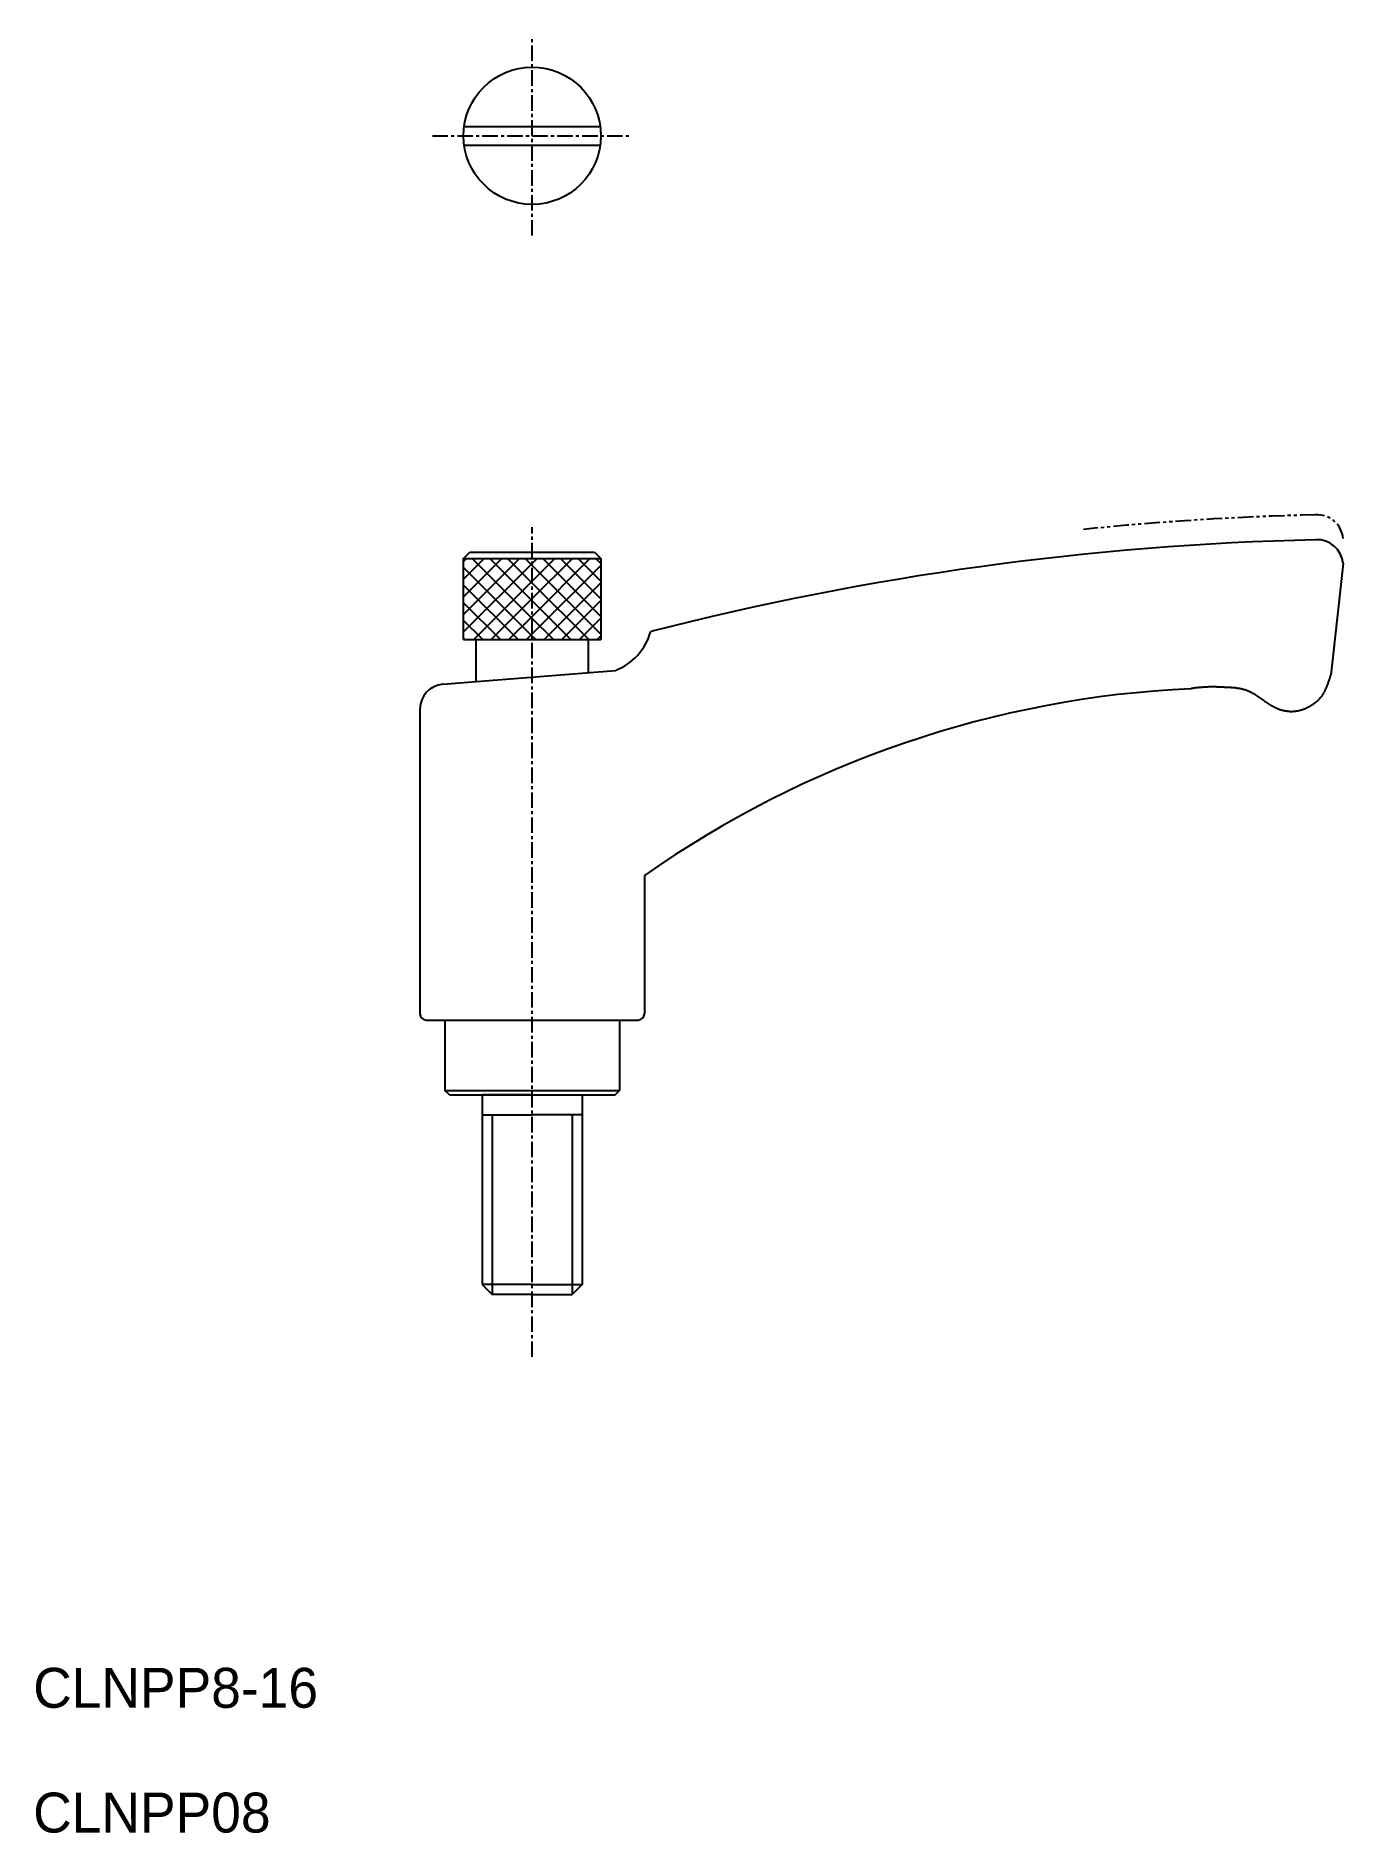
# Model space of a CAD drawing. Extents: x -2292 to -2187, y -904 to -759.
import ezdxf

# ---------------------------------------------------------------- set-up
doc = ezdxf.new("R2010")
doc.units = 0
doc.linetypes.add('CENTER', pattern=[2, 1.25, -0.25, 0.25, -0.25])
doc.linetypes.add('PHANTOM', pattern=[2.5, 1.25, -0.25, 0.25, -0.25, 0.25, -0.25])
doc.layers.get('0').update_dxf_attribs({"linetype": 'CONTINUOUS'})
doc.layers.add('CENTER', color=1, linetype='CENTER')

# ---------------------------------------------------------------- blocks, each defined once
blk = doc.blocks.new('*X56')
at = {"color": 0, "linetype": 'CONTINUOUS'}
for p, q in [((-2257.97, -805.84), (-2253.49, -801.36)), ((-2257.97, -804.43), (-2254.91, -801.36)), ((-2257.97, -803.01), (-2256.32, -801.36)), ((-2257.97, -801.6), (-2257.73, -801.36)), ((-2257.97, -807.25), (-2252.47, -801.75)), ((-2252.47, -807.58), (-2257.97, -802.08)), ((-2252.47, -806.17), (-2257.27, -801.36)), ((-2252.47, -804.75), (-2255.86, -801.36)), ((-2252.47, -803.34), (-2254.44, -801.36)), ((-2252.47, -801.92), (-2253.03, -801.36)), ((-2252.47, -806), (-2247.84, -801.36)), ((-2252.47, -804.58), (-2249.25, -801.36)), ((-2252.47, -803.17), (-2250.66, -801.36)), ((-2252.47, -801.75), (-2252.08, -801.36)), ((-2252.47, -807.41), (-2246.97, -801.91)), ((-2246.97, -807.42), (-2252.47, -801.92)), ((-2246.97, -806.01), (-2251.62, -801.36)), ((-2246.97, -804.6), (-2250.2, -801.36)), ((-2246.97, -803.18), (-2248.79, -801.36)), ((-2246.97, -801.77), (-2247.37, -801.36)), ((-2253.6, -807.86), (-2257.97, -803.5)), ((-2257.16, -807.86), (-2252.47, -803.17)), ((-2247.94, -807.86), (-2252.47, -803.34)), ((-2251.51, -807.86), (-2246.97, -803.32)), ((-2255.01, -807.86), (-2257.97, -804.91)), ((-2255.75, -807.86), (-2252.47, -804.58)), ((-2249.36, -807.86), (-2252.47, -804.75)), ((-2250.09, -807.86), (-2246.97, -804.74)), ((-2256.43, -807.86), (-2257.97, -806.32)), ((-2254.34, -807.86), (-2252.47, -806)), ((-2250.77, -807.86), (-2252.47, -806.17)), ((-2248.68, -807.86), (-2246.97, -806.15)), ((-2257.84, -807.86), (-2257.97, -807.74)), ((-2252.92, -807.86), (-2252.47, -807.41)), ((-2252.19, -807.86), (-2252.47, -807.58)), ((-2247.26, -807.86), (-2246.97, -807.57))]:
    blk.add_line(p, q, dxfattribs=at)

msp = doc.modelspace()

# ---------------------------------------------------------------- linework, layer by layer
at = {"color": 7, "linetype": 'CONTINUOUS'}
for p, q in [((-2257.92, -766.73), (-2247.02, -766.73)), ((-2257.92, -768.23), (-2247.02, -768.23)), ((-2257.97, -801.36), (-2257.47, -800.86)), ((-2257.47, -800.86), (-2247.47, -800.86)), ((-2247.47, -800.86), (-2246.97, -801.36)), ((-2257.97, -807.86), (-2257.97, -801.36)), ((-2257.97, -801.36), (-2246.97, -801.36)), ((-2246.97, -801.36), (-2246.97, -807.86)), ((-2187.47, -801.76), (-2188.41, -810.48)), ((-2257.97, -807.86), (-2246.97, -807.86)), ((-2256.97, -811.22), (-2256.97, -807.86)), ((-2247.97, -807.86), (-2247.97, -810.5)), ((-2259.63, -811.44), (-2247.16, -810.44)), ((-2247.16, -810.44), (-2245.77, -810.33)), ((-2261.47, -813.43), (-2261.47, -837.86)), ((-2243.47, -826.77), (-2243.47, -837.86)), ((-2260.97, -838.36), (-2243.97, -838.36)), ((-2259.47, -838.36), (-2259.47, -844)), ((-2245.47, -838.36), (-2245.47, -844)), ((-2259.1, -844.36), (-2259.47, -844)), ((-2259.47, -844), (-2245.47, -844)), ((-2245.83, -844.36), (-2245.47, -844)), ((-2259.1, -844.36), (-2245.83, -844.36)), ((-2252.47, -844.36), (-2256.47, -844.36)), ((-2256.47, -844.36), (-2256.47, -859.56)), ((-2252.47, -844.36), (-2248.47, -844.36)), ((-2248.47, -844.36), (-2248.47, -859.56)), ((-2256.47, -845.96), (-2252.47, -845.96)), ((-2248.47, -845.96), (-2252.47, -845.96)), ((-2256.47, -859.56), (-2255.67, -860.36)), ((-2252.47, -859.56), (-2256.47, -859.56)), ((-2252.47, -859.56), (-2248.47, -859.56)), ((-2248.47, -859.56), (-2249.27, -860.36)), ((-2252.47, -860.36), (-2255.67, -860.36)), ((-2252.47, -860.36), (-2249.27, -860.36))]:
    msp.add_line(p, q, dxfattribs=at)
at = {"color": 3}
for p, q in [((-2255.67, -845.96), (-2255.67, -860.36)), ((-2249.27, -845.96), (-2249.27, -860.36))]:
    msp.add_line(p, q, dxfattribs=at)
at = {"color": 7}
msp.add_polyline3d([(-2188.41, -810.48, 0), (-2188.41, -810.49, 0), (-2188.41, -810.49, 0), (-2188.41, -810.5, 0), (-2188.42, -810.51, 0), (-2188.42, -810.52, 0), (-2188.42, -810.54, 0), (-2188.43, -810.56, 0), (-2188.44, -810.59, 0), (-2188.44, -810.61, 0), (-2188.45, -810.64, 0), (-2188.46, -810.67, 0), (-2188.47, -810.7, 0), (-2188.48, -810.73, 0), (-2188.49, -810.77, 0), (-2188.5, -810.81, 0), (-2188.52, -810.85, 0), (-2188.53, -810.89, 0), (-2188.54, -810.93, 0), (-2188.56, -810.97, 0), (-2188.57, -811.02, 0), (-2188.58, -811.06, 0), (-2188.6, -811.11, 0), (-2188.62, -811.16, 0), (-2188.63, -811.2, 0), (-2188.65, -811.25, 0), (-2188.67, -811.3, 0), (-2188.68, -811.35, 0), (-2188.7, -811.4, 0), (-2188.72, -811.45, 0), (-2188.74, -811.5, 0), (-2188.76, -811.54, 0), (-2188.77, -811.59, 0), (-2188.79, -811.64, 0), (-2188.81, -811.69, 0), (-2188.83, -811.73, 0), (-2188.85, -811.78, 0), (-2188.87, -811.82, 0), (-2188.89, -811.87, 0), (-2188.91, -811.91, 0), (-2188.93, -811.95, 0), (-2188.95, -811.99, 0), (-2188.97, -812.03, 0), (-2188.99, -812.07, 0), (-2189.01, -812.11, 0), (-2189.03, -812.14, 0), (-2189.05, -812.18, 0), (-2189.07, -812.22, 0), (-2189.09, -812.25, 0), (-2189.11, -812.29, 0), (-2189.14, -812.32, 0), (-2189.16, -812.35, 0), (-2189.18, -812.38, 0), (-2189.2, -812.41, 0), (-2189.22, -812.45, 0), (-2189.25, -812.48, 0), (-2189.27, -812.5, 0), (-2189.29, -812.53, 0), (-2189.32, -812.56, 0), (-2189.34, -812.59, 0), (-2189.36, -812.62, 0), (-2189.39, -812.64, 0), (-2189.41, -812.67, 0), (-2189.44, -812.7, 0), (-2189.46, -812.72, 0), (-2189.49, -812.74, 0), (-2189.51, -812.77, 0), (-2189.54, -812.79, 0), (-2189.56, -812.82, 0), (-2189.59, -812.84, 0), (-2189.62, -812.86, 0), (-2189.64, -812.88, 0), (-2189.67, -812.91, 0), (-2189.7, -812.93, 0), (-2189.72, -812.95, 0), (-2189.75, -812.97, 0), (-2189.78, -812.99, 0), (-2189.81, -813.01, 0), (-2189.84, -813.03, 0), (-2189.87, -813.05, 0), (-2189.9, -813.07, 0), (-2189.93, -813.09, 0), (-2189.96, -813.11, 0), (-2189.99, -813.13, 0), (-2190.02, -813.15, 0), (-2190.05, -813.17, 0), (-2190.09, -813.19, 0), (-2190.12, -813.21, 0), (-2190.15, -813.23, 0), (-2190.18, -813.25, 0), (-2190.22, -813.26, 0), (-2190.25, -813.28, 0), (-2190.29, -813.3, 0), (-2190.32, -813.32, 0), (-2190.35, -813.34, 0), (-2190.39, -813.35, 0), (-2190.42, -813.37, 0), (-2190.46, -813.38, 0), (-2190.49, -813.4, 0), (-2190.53, -813.41, 0), (-2190.57, -813.43, 0), (-2190.6, -813.44, 0), (-2190.64, -813.46, 0), (-2190.67, -813.47, 0), (-2190.71, -813.48, 0), (-2190.75, -813.5, 0), (-2190.78, -813.51, 0), (-2190.82, -813.52, 0), (-2190.86, -813.53, 0), (-2190.9, -813.54, 0), (-2190.93, -813.55, 0), (-2190.97, -813.56, 0), (-2191.01, -813.57, 0), (-2191.05, -813.58, 0), (-2191.08, -813.59, 0), (-2191.12, -813.6, 0), (-2191.16, -813.6, 0), (-2191.2, -813.61, 0), (-2191.24, -813.61, 0), (-2191.27, -813.62, 0), (-2191.31, -813.62, 0), (-2191.35, -813.63, 0), (-2191.39, -813.63, 0), (-2191.43, -813.63, 0), (-2191.47, -813.63, 0), (-2191.51, -813.64, 0), (-2191.54, -813.64, 0), (-2191.58, -813.64, 0), (-2191.62, -813.64, 0), (-2191.66, -813.64, 0), (-2191.7, -813.64, 0), (-2191.74, -813.63, 0), (-2191.77, -813.63, 0), (-2191.81, -813.63, 0), (-2191.85, -813.63, 0), (-2191.89, -813.62, 0), (-2191.93, -813.62, 0), (-2191.97, -813.61, 0), (-2192, -813.61, 0), (-2192.04, -813.6, 0), (-2192.08, -813.6, 0), (-2192.12, -813.59, 0), (-2192.16, -813.58, 0), (-2192.19, -813.57, 0), (-2192.23, -813.57, 0), (-2192.27, -813.56, 0), (-2192.31, -813.55, 0), (-2192.34, -813.54, 0), (-2192.38, -813.53, 0), (-2192.42, -813.52, 0), (-2192.45, -813.51, 0), (-2192.49, -813.49, 0), (-2192.53, -813.48, 0), (-2192.56, -813.47, 0), (-2192.6, -813.46, 0), (-2192.64, -813.44, 0), (-2192.67, -813.43, 0), (-2192.71, -813.41, 0), (-2192.74, -813.4, 0), (-2192.78, -813.39, 0), (-2192.81, -813.37, 0), (-2192.85, -813.35, 0), (-2192.88, -813.34, 0), (-2192.92, -813.32, 0), (-2192.95, -813.3, 0), (-2192.99, -813.29, 0), (-2193.02, -813.27, 0), (-2193.05, -813.25, 0), (-2193.09, -813.23, 0), (-2193.12, -813.22, 0), (-2193.15, -813.2, 0), (-2193.19, -813.18, 0), (-2193.22, -813.16, 0), (-2193.25, -813.14, 0), (-2193.29, -813.12, 0), (-2193.32, -813.1, 0), (-2193.35, -813.08, 0), (-2193.38, -813.06, 0), (-2193.42, -813.04, 0), (-2193.45, -813.01, 0), (-2193.48, -812.99, 0), (-2193.51, -812.97, 0), (-2193.54, -812.95, 0), (-2193.58, -812.93, 0), (-2193.61, -812.91, 0), (-2193.64, -812.89, 0), (-2193.67, -812.87, 0), (-2193.7, -812.84, 0), (-2193.73, -812.82, 0), (-2193.77, -812.8, 0), (-2193.8, -812.78, 0), (-2193.83, -812.75, 0), (-2193.86, -812.73, 0), (-2193.89, -812.71, 0), (-2193.92, -812.69, 0), (-2193.95, -812.66, 0), (-2193.98, -812.64, 0), (-2194.02, -812.62, 0), (-2194.05, -812.6, 0), (-2194.08, -812.58, 0), (-2194.11, -812.55, 0), (-2194.14, -812.53, 0), (-2194.17, -812.51, 0), (-2194.2, -812.49, 0), (-2194.24, -812.47, 0), (-2194.27, -812.45, 0), (-2194.3, -812.42, 0), (-2194.33, -812.4, 0), (-2194.36, -812.38, 0), (-2194.39, -812.36, 0), (-2194.43, -812.34, 0), (-2194.46, -812.32, 0), (-2194.49, -812.3, 0), (-2194.52, -812.28, 0), (-2194.55, -812.26, 0), (-2194.59, -812.24, 0), (-2194.62, -812.22, 0), (-2194.65, -812.2, 0), (-2194.68, -812.18, 0), (-2194.72, -812.17, 0), (-2194.75, -812.15, 0), (-2194.78, -812.13, 0), (-2194.81, -812.11, 0), (-2194.85, -812.1, 0), (-2194.88, -812.08, 0), (-2194.91, -812.06, 0), (-2194.95, -812.05, 0), (-2194.98, -812.03, 0), (-2195.02, -812.02, 0), (-2195.05, -812, 0), (-2195.08, -811.99, 0), (-2195.12, -811.97, 0), (-2195.15, -811.96, 0), (-2195.19, -811.95, 0), (-2195.22, -811.93, 0), (-2195.26, -811.92, 0), (-2195.29, -811.91, 0), (-2195.33, -811.9, 0), (-2195.37, -811.89, 0), (-2195.4, -811.88, 0), (-2195.44, -811.87, 0), (-2195.47, -811.86, 0), (-2195.51, -811.85, 0), (-2195.55, -811.84, 0), (-2195.58, -811.83, 0), (-2195.62, -811.82, 0), (-2195.66, -811.81, 0), (-2195.69, -811.81, 0), (-2195.73, -811.8, 0), (-2195.77, -811.79, 0), (-2195.81, -811.79, 0), (-2195.84, -811.78, 0), (-2195.88, -811.77, 0), (-2195.92, -811.77, 0), (-2195.96, -811.76, 0), (-2195.99, -811.76, 0), (-2196.03, -811.75, 0), (-2196.07, -811.75, 0), (-2196.11, -811.74, 0), (-2196.15, -811.74, 0), (-2196.18, -811.74, 0), (-2196.22, -811.73, 0), (-2196.26, -811.73, 0), (-2196.3, -811.72, 0), (-2196.34, -811.72, 0), (-2196.38, -811.72, 0), (-2196.42, -811.72, 0), (-2196.45, -811.71, 0), (-2196.49, -811.71, 0), (-2196.53, -811.71, 0), (-2196.57, -811.71, 0), (-2196.61, -811.7, 0), (-2196.65, -811.7, 0), (-2196.69, -811.7, 0), (-2196.72, -811.7, 0), (-2196.76, -811.69, 0), (-2196.8, -811.69, 0), (-2196.84, -811.69, 0), (-2196.88, -811.69, 0), (-2196.92, -811.69, 0), (-2196.96, -811.69, 0), (-2196.99, -811.68, 0), (-2197.03, -811.68, 0), (-2197.07, -811.68, 0), (-2197.11, -811.68, 0), (-2197.15, -811.68, 0), (-2197.19, -811.68, 0), (-2197.22, -811.68, 0), (-2197.26, -811.67, 0), (-2197.3, -811.67, 0), (-2197.34, -811.67, 0), (-2197.38, -811.67, 0), (-2197.41, -811.67, 0), (-2197.45, -811.67, 0), (-2197.49, -811.67, 0), (-2197.53, -811.67, 0), (-2197.57, -811.67, 0), (-2197.6, -811.67, 0), (-2197.64, -811.66, 0), (-2197.68, -811.66, 0), (-2197.72, -811.66, 0), (-2197.75, -811.66, 0), (-2197.79, -811.66, 0), (-2197.83, -811.66, 0), (-2197.87, -811.66, 0), (-2197.91, -811.66, 0), (-2197.94, -811.66, 0), (-2197.98, -811.66, 0), (-2198.02, -811.66, 0), (-2198.06, -811.66, 0), (-2198.09, -811.66, 0), (-2198.13, -811.66, 0), (-2198.17, -811.66, 0), (-2198.21, -811.66, 0), (-2198.25, -811.66, 0), (-2198.28, -811.67, 0), (-2198.32, -811.67, 0), (-2198.36, -811.67, 0), (-2198.4, -811.67, 0), (-2198.43, -811.67, 0), (-2198.47, -811.67, 0), (-2198.51, -811.67, 0), (-2198.55, -811.68, 0), (-2198.59, -811.68, 0), (-2198.62, -811.68, 0), (-2198.66, -811.68, 0), (-2198.7, -811.68, 0), (-2198.74, -811.69, 0), (-2198.78, -811.69, 0), (-2198.81, -811.69, 0), (-2198.85, -811.7, 0), (-2198.89, -811.7, 0), (-2198.93, -811.7, 0), (-2198.97, -811.71, 0), (-2199.01, -811.71, 0), (-2199.04, -811.71, 0), (-2199.08, -811.72, 0), (-2199.12, -811.72, 0), (-2199.16, -811.73, 0), (-2199.2, -811.73, 0), (-2199.24, -811.74, 0), (-2199.27, -811.74, 0), (-2199.31, -811.74, 0), (-2199.35, -811.75, 0), (-2199.39, -811.75, 0), (-2199.43, -811.76, 0), (-2199.47, -811.76, 0), (-2199.5, -811.77, 0), (-2199.54, -811.78, 0), (-2199.58, -811.78, 0), (-2199.62, -811.79, 0), (-2199.65, -811.79, 0)], dxfattribs=at)
at = {"color": 7, "linetype": 'CONTINUOUS'}
msp.add_circle((-2252.47, -767.48), 5.5, dxfattribs=at)
at = {"color": 3, "linetype": 'PHANTOM'}
for centre, radius, start, end in [((-2184.17, -1034.63), 236.83, 91.329, 95.8422), ((-2189.53, -799.93), 2.07, 4.7437, 93.7297)]:
    msp.add_arc(centre, radius, start, end, dxfattribs=at)
at = {"color": 7, "linetype": 'CONTINUOUS'}
for centre, radius, start, end in [((-2184.17, -1036.63), 236.83, 91.329, 104.3752), ((-2189.53, -801.93), 2.07, 4.7437, 93.7297), ((-2247.49, -805.96), 4.69, 291.467, 344.4521), ((-2259.47, -813.43), 2, 94.5943, 180), ((-2195.87, -894.45), 82.74, 92.6235, 125.1197), ((-2260.97, -837.86), 0.5, 180, 270), ((-2243.97, -837.86), 0.5, 270, 0)]:
    msp.add_arc(centre, radius, start, end, dxfattribs=at)
at = {"layer": 'CENTER', "color": 1, "linetype": 'CENTER'}
for p, q in [((-2252.47, -775.48), (-2252.47, -759.48)), ((-2260.47, -767.48), (-2244.47, -767.48)), ((-2252.47, -865.36), (-2252.47, -798.86))]:
    msp.add_line(p, q, dxfattribs=at)

# ---------------------------------------------------------------- block references
at = {"color": 3, "linetype": 'CONTINUOUS'}
msp.add_blockref('*X56', (0, 0), dxfattribs=at)

# ---------------------------------------------------------------- texts
at = {"color": 7, "linetype": 'CONTINUOUS'}
for s, p in [('CLNPP8-16', (-2292.47, -893.48)), ('CLNPP08', (-2292.47, -903.48))]:
    msp.add_text(s, height=3.2, dxfattribs=at).set_placement(p)

doc.saveas('drawing.dxf')
